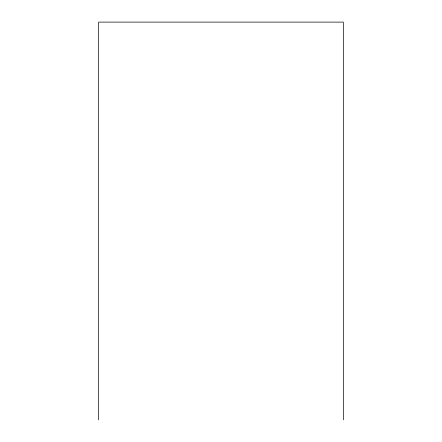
<?xml version="1.0" encoding="UTF-8"?>
<svg xmlns="http://www.w3.org/2000/svg" width="442" height="442" viewBox="0 0 442 442"><rect width="100%" height="100%" fill="white"/><g stroke="black" fill="none" stroke-linecap="round" stroke-linejoin="round"><path stroke-width="0.66" d="M343.335 419.9L343.335 22.1L98.665 22.1L98.665 419.9"/></g></svg>
